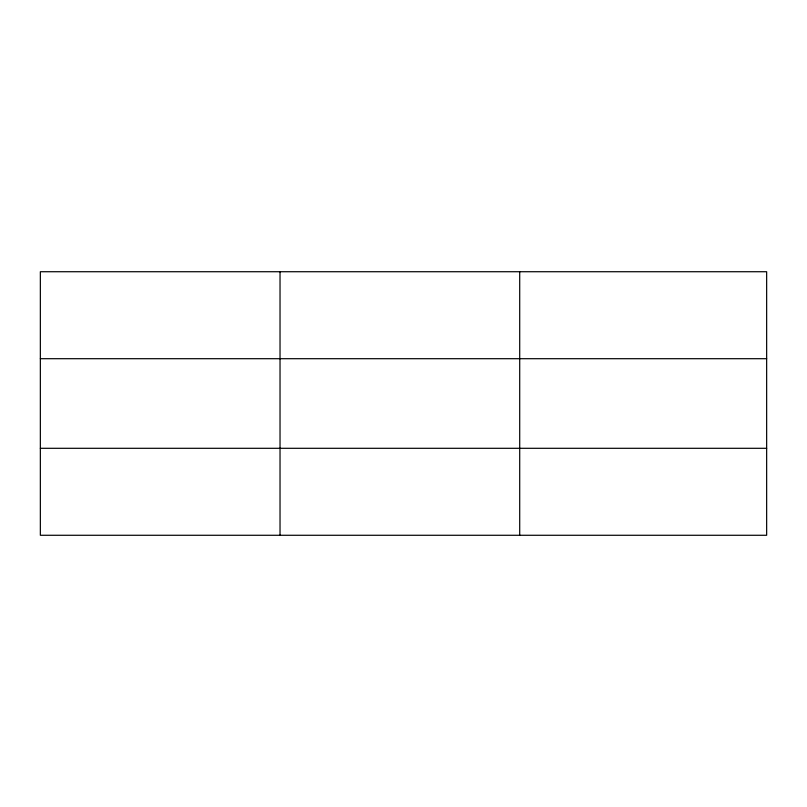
<?xml version="1.0" encoding="UTF-8"?>
<svg xmlns="http://www.w3.org/2000/svg" width="807" height="807" viewBox="0 0 807 807"><rect width="100%" height="100%" fill="white"/><g stroke="black" fill="none" stroke-linecap="round" stroke-linejoin="round"><path stroke-width="1.21" d="M280.029 535.273L280.029 271.727M519.708 535.273L519.708 271.727M766.65 448.299L766.65 535.273L40.35 535.273L40.35 271.727L766.65 271.727L766.65 448.299L40.35 448.299M40.35 358.701L766.65 358.701"/></g></svg>
